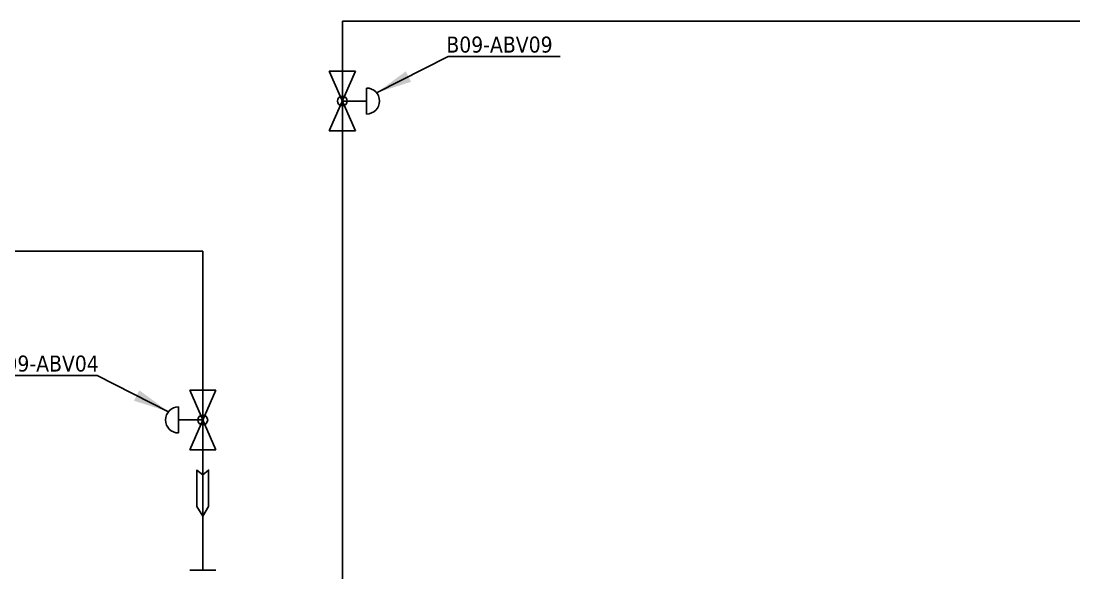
# Model space of a CAD drawing. Header units: millimetres. Extents: x 24306 to 29428, y 5751 to 9375.
# Drawn here: x 26632 to 27368, y 7763 to 8150 of the extents above; entities that cross this region are included whole.
import ezdxf

# ---------------------------------------------------------------- set-up
doc = ezdxf.new("R2010")
doc.units = ezdxf.units.MM
doc.layers.add('HW LINE', color=1, linetype='Continuous')
doc.dimstyles.new('ISO-25', dxfattribs={"dimtxt": 2.5, "dimasz": 2.5, "dimexe": 1.25, "dimexo": 0.625, "dimtad": 1, "dimtxsty": 'Standard', "dimcen": 2.5, "dimadec": 0, "dimazin": 0, "dimtfac": 1, "dimtmove": 0, "dimatfit": 3, "dimfxl": 1, "dimarcsym": 0})

msp = doc.modelspace()

# ---------------------------------------------------------------- linework, layer by layer
at = {"linetype": 'Continuous', "lineweight": -3}
for p, q in [((26847.19, 8073), (26865.44, 8114.59)), ((26847.19, 8114.59), (26865.44, 8073)), ((26847.19, 8114.59), (26865.44, 8114.59)), ((26873.28, 8084.7), (26873.28, 8102.9)), ((26856.32, 8093.8), (26873.28, 8093.8)), ((26865.44, 8073), (26847.19, 8073)), ((26767.78, 7849.7), (26749.54, 7891.28)), ((26767.78, 7891.28), (26749.54, 7849.7)), ((26767.78, 7891.28), (26749.54, 7891.28)), ((26741.69, 7861.39), (26741.69, 7879.59)), ((26758.66, 7870.49), (26741.69, 7870.49)), ((26749.54, 7849.7), (26767.78, 7849.7)), ((26767.78, 7765.28), (26749.54, 7765.28))]:
    msp.add_line(p, q, dxfattribs=at)
msp.add_line((26758.66, 7988.59), (26216.78, 7988.59))
for points in [[(27585.15, 8149.78), (27431.48, 8149.78), (26856.32, 8149.78), (26856.32, 8149.78)], [(26856.32, 8149.78), (26856.32, 7965.69)], [(26758.66, 7988.59), (26758.66, 7765.28)], [(26856.32, 7965.69), (26856.32, 7711.18)]]:
    msp.add_lwpolyline(points)
for centre in [(26856.32, 8093.8), (26758.66, 7870.49)]:
    msp.add_circle(centre, 3.45)
for centre, start, end in [((26873.28, 8093.8), 270, 90), ((26741.69, 7870.49), 90, 270)]:
    msp.add_arc(centre, 9.1, start, end, dxfattribs=at)
at = {"layer": 'HW LINE'}
msp.add_lwpolyline([(26762.76, 7810), (26758.67, 7803.12), (26754.58, 7810), (26754.58, 7835.41), (26758.67, 7831.97), (26762.76, 7835.41), (26762.76, 7810)], close=True, dxfattribs=at)

# ---------------------------------------------------------------- texts
at = {"char_height": 11.1664, "width": 777.1843}
for s, insert, attachment_point in [('{\\fTahoma|b0|i0|c0|p34;B09-ABV09}', (27003.45, 8127.5), 9), ('{\\fTahoma|b0|i0|c0|p34;B09-ABV04}', (26611.53, 7904.19), 7)]:
    msp.add_mtext(s, dxfattribs=dict(at, insert=insert, attachment_point=attachment_point))

# ---------------------------------------------------------------- leaders
at = {"linetype": 'Continuous', "lineweight": -3}
for points in [[(26880.32, 8099.56), (26930.25, 8125.01), (27008.81, 8125.01)], [(26734.66, 7876.26), (26684.72, 7901.71), (26606.17, 7901.71)]]:
    msp.add_leader(points, dimstyle='ISO-25', override={"dimscale": 10, "dimtad": 0}, dxfattribs=at)

doc.saveas('drawing.dxf')
